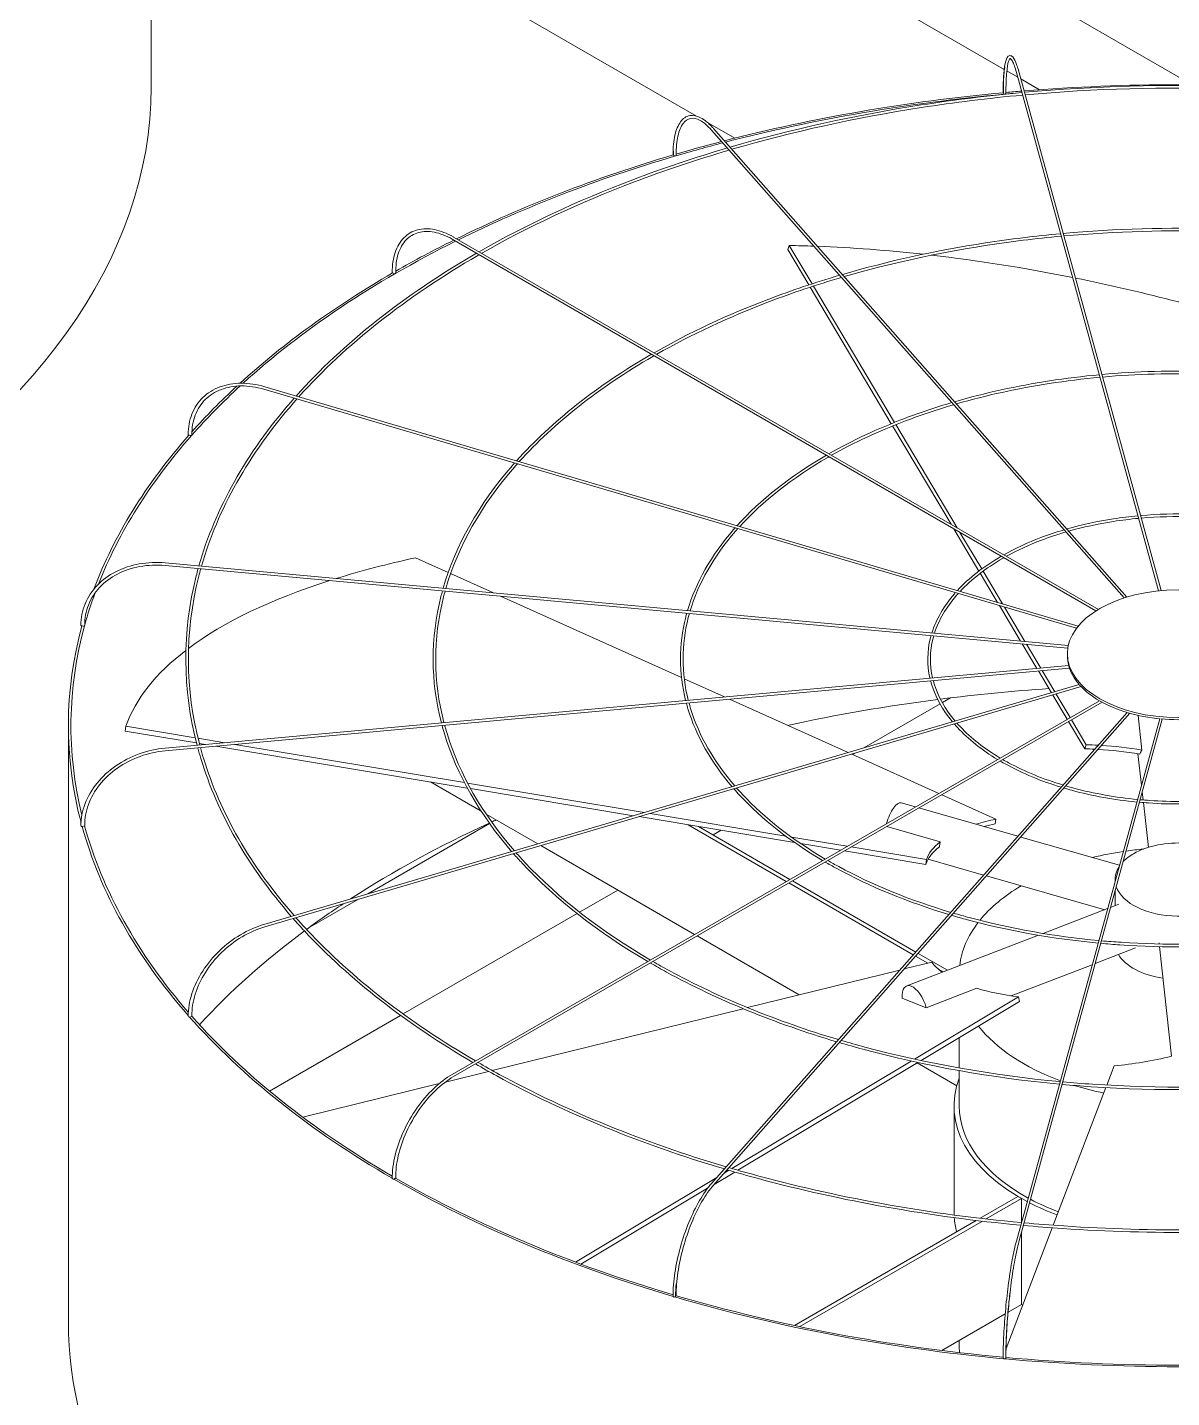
# Model space of a CAD drawing. Header units: millimetres. Extents: x -312439 to 477422, y -331570 to 212570.
# Drawn here: x 397367.5 to 397637.7, y 93885.8 to 94209.4 of the extents above; entities that cross this region are included whole.
import ezdxf

# ---------------------------------------------------------------- set-up
doc = ezdxf.new("R2010")
doc.units = ezdxf.units.MM

msp = doc.modelspace()

# ---------------------------------------------------------------- linework, layer by layer
at = {"color": 0, "linetype": 'Continuous', "lineweight": 0, "extrusion": (8.40036e-17, 0.816497, 0.57735)}
for p, q in [((397642.598, 94195.853), (397396.663, 94337.843)), ((397396.683, 94195.23), (397396.683, 94335.97)), ((397396.683, 94315.829), (397598.196, 94199.485)), ((397525.493, 94188.454), (397396.683, 94262.822)), ((397598.817, 94199.127), (397601.369, 94197.653)), ((397634.652, 94076.328), (397601.059, 94198.783)), ((397635.271, 94076.388), (397601.649, 94198.945)), ((397602.123, 94197.218), (397606.53, 94194.673)), ((397534.523, 94183.24), (397528.101, 94186.948)), ((397626.55, 94074.663), (397529.051, 94185.141)), ((397627.192, 94074.862), (397529.51, 94185.547)), ((397467.818, 94159.361), (397619.85, 94071.585)), ((397468.124, 94159.892), (397620.441, 94071.951)), ((397547.05, 94156.919), (397547.421, 94157.885)), ((397547.421, 94157.885), (397552.804, 94148.837)), ((397552.013, 94148.578), (397547.05, 94156.919)), ((397571.514, 94115.803), (397552.334, 94148.039)), ((397553.125, 94148.298), (397572.276, 94116.111)), ((397423.34, 94123.936), (397615.271, 94067.474)), ((397615.68, 94067.993), (397423.513, 94124.523)), ((397585.656, 94092.035), (397571.83, 94115.271)), ((397572.593, 94115.579), (397587.096, 94091.203)), ((397592.221, 94081), (397586.297, 94090.957)), ((397587.737, 94090.126), (397592.876, 94081.489)), ((397400.037, 94082.923), (397613.336, 94063.418)), ((397466.861, 94080.638), (397459.103, 94084.129)), ((397399.981, 94082.313), (397613.221, 94062.813)), ((397477.529, 94075.836), (397467.421, 94080.385)), ((397596.625, 94073.598), (397592.537, 94080.47)), ((397593.191, 94080.96), (397597.772, 94073.261)), ((397521.958, 94055.84), (397479.244, 94075.065)), ((397602.07, 94064.448), (397597.086, 94072.824)), ((397598.232, 94072.487), (397603.07, 94064.357)), ((397605.906, 94058), (397602.457, 94063.798)), ((397603.457, 94063.706), (397606.803, 94058.082)), ((397613.119, 94060.979), (397613.119, 94061.479)), ((397613.422, 94058.687), (397399.981, 94039.169)), ((397613.603, 94058.089), (397400.037, 94038.559)), ((397609.323, 94052.258), (397606.253, 94057.417)), ((397607.15, 94057.499), (397610.127, 94052.494)), ((397423.34, 93997.546), (397615.91, 94054.196)), ((397532.146, 94051.255), (397522.609, 94055.547)), ((397616.37, 94053.692), (397423.513, 93996.959)), ((397561.304, 94038.132), (397533.282, 94050.744)), ((397583.573, 94049.923), (397585.501, 94051.036)), ((397613.06, 94045.976), (397609.646, 94051.714)), ((397610.451, 94051.951), (397613.764, 94046.383)), ((397467.818, 93962.121), (397620.671, 94050.371)), ((397468.124, 93961.59), (397621.291, 94050.021)), ((397627.227, 94047.586), (397529.051, 93936.341)), ((397529.51, 93935.936), (397627.878, 94047.398)), ((397565.069, 94039.239), (397583.042, 94049.616)), ((397377.128, 93903.728), (397377.128, 94044.468)), ((397390.533, 94043.21), (397390.698, 94044.356)), ((397390.698, 94044.356), (397407.085, 94041.627)), ((397634.912, 94046.104), (397601.059, 93922.699)), ((397635.532, 94046.048), (397601.649, 93922.537)), ((397617.204, 94039.011), (397613.373, 94045.45)), ((397614.077, 94045.856), (397617.575, 94039.978)), ((397630.727, 94038.703), (397629.815, 94046.912)), ((397407.388, 94040.404), (397390.533, 94043.21)), ((397407.741, 94041.518), (397414.096, 94040.46)), ((397409.55, 94040.044), (397408.049, 94040.294)), ((397471.366, 94029.753), (397411.934, 94039.647)), ((397416.48, 94040.063), (397470.684, 94031.039)), ((397582.753, 94028.479), (397562.162, 94037.746)), ((397562.342, 94037.665), (397562.815, 94037.938)), ((397617.204, 94039.011), (397617.575, 94039.978)), ((397629.784, 94037.832), (397630.609, 94030.415)), ((397474.63, 94024.29), (397462.656, 94031.203)), ((397471.441, 94030.913), (397513.156, 94023.968)), ((397510.61, 94023.219), (397472.134, 94029.625)), ((397596.225, 94022.415), (397583.441, 94028.169)), ((397630.792, 94028.768), (397630.996, 94026.927)), ((397573.874, 94026.24), (397577.22, 94025.284)), ((397578.039, 94025.05), (397601.439, 94018.365)), ((397631.065, 94026.307), (397632.24, 94015.741)), ((397447.883, 94004.766), (397476.631, 94021.364)), ((397488.003, 94016.569), (397475.821, 94023.602)), ((397477.164, 94021.671), (397477.73, 94021.998)), ((397548.69, 94016.879), (397511.996, 94022.988)), ((397514.542, 94023.737), (397546.571, 94018.405)), ((397596.061, 94021.27), (397596.225, 94022.415)), ((397523.512, 94021.071), (397546.717, 94007.673)), ((397547.583, 94008.174), (397525.946, 94020.666)), ((397529.422, 94018.659), (397531.343, 94019.767)), ((397547.914, 94018.181), (397561.111, 94015.984)), ((397570.471, 94020.68), (397583.093, 94017.074)), ((397602.092, 94018.179), (397625.423, 94011.513)), ((397525.064, 93995.172), (397488.736, 94016.146)), ((397559.535, 94015.074), (397550.114, 94016.642)), ((397579.646, 94011.726), (397560.486, 94014.915)), ((397562.062, 94015.826), (397579.81, 94012.871)), ((397579.646, 94011.726), (397579.81, 94012.871)), ((397580.211, 94012.932), (397593.335, 94009.183)), ((397593.988, 94008.996), (397621.943, 94001.01)), ((397497.866, 94000.44), (397506.903, 94005.657)), ((397547.33, 94007.32), (397576.718, 93990.353)), ((397577.302, 93991.015), (397548.196, 94007.82)), ((397624.378, 94008.132), (397624.378, 94007.703)), ((397624.378, 94005.388), (397624.378, 94001.947)), ((397433.638, 93996.542), (397445.628, 94003.465)), ((397623.323, 94001.541), (397625.267, 94002.289)), ((397456.203, 93976.385), (397497.295, 94000.11)), ((397607.384, 93995.41), (397622.613, 94001.268)), ((397549.778, 93980.903), (397525.676, 93994.818)), ((397575.16, 93983.015), (397606.257, 93994.977)), ((397634.779, 93992.908), (397634.752, 93993.15)), ((397637.727, 93966.393), (397634.847, 93992.293)), ((397577.259, 93990.04), (397580.134, 93988.38)), ((397584.762, 93986.708), (397577.843, 93990.703)), ((397619.69, 93988.299), (397629.236, 93991.971)), ((397573.544, 93986.757), (397537.528, 93977.885)), ((397581.068, 93988.61), (397574.588, 93987.014)), ((397582.769, 93986.859), (397583.722, 93986.309)), ((397599.863, 93980.672), (397618.98, 93988.026)), ((397574.091, 93980.122), (397579.787, 93977.853)), ((397576.998, 93965.715), (397601.589, 93980.435)), ((397601.795, 93979.303), (397578.538, 93965.382)), ((397579.787, 93977.853), (397591.719, 93982.443)), ((397601.795, 93979.303), (397601.589, 93980.435)), ((397536.523, 93977.638), (397477.254, 93963.039)), ((397424.649, 93958.168), (397455.622, 93976.05)), ((397587.554, 93963.622), (397587.554, 93970.779)), ((397533.855, 93939.891), (397576.232, 93965.257)), ((397577.767, 93964.921), (397535.269, 93939.483)), ((397586.969, 93959.431), (397577.616, 93964.831)), ((397624.196, 93964.129), (397622.457, 93959.591)), ((397464.742, 93959.957), (397432.482, 93952.011)), ((397476.381, 93962.824), (397466.188, 93960.313)), ((397587.554, 93954.69), (397587.554, 93963)), ((397622.227, 93958.99), (397609.772, 93926.482)), ((397586.329, 93929.687), (397586.329, 93954.69)), ((397496.912, 93917.778), (397530.312, 93937.77)), ((397534.55, 93939.052), (397529.697, 93936.147)), ((397532.044, 93938.807), (397533.139, 93939.462)), ((397528.124, 93935.206), (397498.204, 93917.296)), ((397601.429, 93933.294), (397592.487, 93928.131)), ((397593.93, 93927.964), (397602.295, 93932.794)), ((397602.295, 93932.794), (397601.429, 93933.294)), ((397602.295, 93932.794), (397602.295, 93927.205)), ((397591.601, 93927.62), (397548.615, 93902.802)), ((397549.883, 93902.534), (397593.039, 93927.45)), ((397609.543, 93925.885), (397598.622, 93897.378)), ((397602.295, 93924.89), (397602.295, 93907.791)), ((397598.426, 93905.557), (397583.456, 93896.914)), ((397602.295, 93907.791), (397599.091, 93905.941)), ((397587.554, 93898.294), (397587.554, 93899.28)), ((397597.944, 93895.608), (397597.841, 93895.34))]:
    msp.add_line(p, q, dxfattribs=at)
at = {"color": 0, "linetype": 'Continuous', "lineweight": 0}
for centre, major_axis, ratio, start_param, end_param in [((397134.457, 94335.97), (-262.225, 0), 0.5773503, 2.0421116, 2.6702774), ((397639.354, 94044.468), (-262.225, 0), 0.5773503, 4.5737285, 4.8518651), ((397134.457, 94195.23), (262.225, 0), 0.5773503, 5.4977871, 6.2831853), ((397639.354, 94044.468), (-262.225, 0), 0.5773503, 4.8709744, 5.1337903), ((397639.354, 94044.468), (-261.613, 0), 0.5773503, 4.8702538, 5.1336735), ((397598.248, 94193.975), (0.306, 0), 0.5773503, 3.1415927, 3.7072911), ((397598.296, 94193.801), (0.306, 0.001), 0.5647458, 3.2969897, 4.867786), ((397598.296, 94193.801), (0.306, 0.001), 0.5647458, 4.867786, 6.2831853), ((397639.354, 94044.468), (-261.613, 0), 0.5773503, 4.8601846, 4.8693633), ((397639.354, 94044.468), (-262.225, 0), 0.5773503, 4.8542575, 4.8684283), ((397639.354, 94044.468), (-261.613, 0), 0.5773503, 5.1364588, 5.1836819), ((397639.354, 94044.468), (-262.225, 0), 0.5773503, 5.1365691, 5.1818933), ((397639.354, 94044.468), (-262.225, 0), 0.5773503, 5.1849758, 5.420347), ((397639.354, 94044.468), (-261.613, 0), 0.5773503, 5.183912, 5.4201653), ((397520.267, 94179.347), (0.306, 0), 0.5773503, 3.1415927, 4.134446), ((397520.406, 94179.189), (0.306, 0.003), 0.5659728, 3.6079382, 5.1787345), ((397520.406, 94179.189), (0.306, 0.003), 0.5659728, 5.1787345, 6.2831853), ((397639.354, 94044.468), (-261.613, 0), 0.5773503, 5.4234857, 5.718128), ((397639.354, 94044.468), (-262.225, 0), 0.5773503, 5.4236595, 5.4949761), ((397639.724, 94002.752), (-236.033, 90.421), 0.5343599, 5.2814302, 5.3074736), ((397639.724, 94002.752), (-236.033, 90.421), 0.5343599, 5.1688261, 5.2776752), ((397639.724, 94002.752), (-236.033, 90.421), 0.5343599, 5.0198116, 5.1604272), ((397639.354, 94044.468), (-262.225, 0), 0.5773503, 5.4989549, 5.7196003), ((397453.932, 94151.521), (0.306, 0), 0.5773503, 3.1415927, 4.450555), ((397454.149, 94151.396), (0.306, 0.004), 0.5683066, 3.9193388, 5.4901351), ((397454.149, 94151.396), (0.306, 0.004), 0.5683066, 5.4901351, 6.2831853), ((397639.724, 94002.752), (-236.033, 90.421), 0.5343599, 4.8289255, 5.0170065), ((397639.354, 94044.468), (-261.613, 0), 0.5773503, 5.7230202, 5.8115447), ((397639.354, 94044.468), (-262.225, 0), 0.5773503, 5.7247725, 5.8068149), ((397639.354, 94044.468), (-262.225, 0), 0.5773503, 5.8129334, 6.0685314), ((397639.354, 94044.468), (-261.613, 0), 0.5773503, 5.8119417, 6.0598961), ((397405.737, 94113.223), (0.306, 0), 0.5773503, 3.1415927, 4.7647143), ((397406.01, 94113.143), (0.306, 0.005), 0.5715189, 4.2314546, 5.8022509), ((397406.01, 94113.143), (0.306, 0.005), 0.5715189, 5.8022509, 6.2831853), ((397639.518, 94002.93), (-250.189, 35.961), 0.3284711, 5.5638228, 5.6785471), ((397639.518, 94002.93), (-250.189, 35.961), 0.3284711, 5.6885713, 5.965771), ((397639.354, 94044.468), (-261.613, 0), 0.5773503, 6.0736106, 6.1250005), ((397639.354, 94044.468), (-262.225, 0), 0.5773503, 6.126925, 6.4343205), ((397639.354, 94044.468), (-261.613, 0), 0.5773503, 6.1262297, 6.4235661), ((397380.4, 94068.2), (0.306, 0), 0.5773503, 3.1415927, 5.0788735), ((397380.702, 94068.173), (0.306, 0.006), 0.5752952, 4.5444916, 6.1152879), ((397380.702, 94068.173), (0.306, 0.006), 0.5752952, 6.1152879, 6.2831853), ((397639.518, 94002.93), (-250.189, 35.961), 0.3284711, 5.9728515, 6.2156373), ((397639.245, 94060.979), (-26.126, 0), 0.5773503, 0, 0.1535113), ((397639.245, 94060.979), (-26.126, 0), 0.5773503, 0.160648, 0.4676706), ((397639.245, 94060.979), (-26.126, 0), 0.5773503, 0.4748072, 0.7818298), ((397639.354, 93903.228), (-261.613, 0), 0.5773503, 4.9315023, 5.0730373), ((397639.354, 93903.228), (-261.613, 0), 0.5773503, 4.8296672, 4.9289778), ((397639.245, 94060.979), (-26.126, 0), 0.5773503, 0.7889665, 1.0959891), ((397639.245, 94060.979), (-26.126, 0), 0.5773503, 1.1031258, 1.4101484), ((397639.245, 94060.979), (-26.126, 0), 0.5773503, 1.417285, 1.7243076), ((397639.354, 94001.785), (-56.639, 21.698), 0.5343599, 5.2632147, 5.3074736), ((397639.724, 94002.752), (56.639, -21.698), 0.5343599, 2.113134, 2.1658809), ((397639.354, 94001.785), (-56.639, 21.698), 0.5343599, 5.0728277, 5.2488944), ((397639.724, 94002.752), (56.639, -21.698), 0.5343599, 1.92896, 2.0989228), ((397572.356, 94020.925), (1.518, 5.315), 0.3621096, 0, 1.5955332), ((397639.354, 93903.228), (-261.613, 0), 0.5773503, 5.3840325, 5.5566031), ((397639.354, 93903.228), (-261.613, 0), 0.5773503, 5.3759613, 5.381266), ((397639.518, 94002.93), (-60.036, 8.629), 0.3284711, 5.5638228, 5.6832782), ((397380.4, 94020.861), (0.306, 0), 0.5773503, 3.1415927, 5.3930328), ((397639.354, 94044.468), (-262.225, 0), 0.5773503, 0.15775, 0.4689102), ((397380.702, 94020.889), (0.306, 0.006), 0.5792658, 4.8585762, 6.2831853), ((397639.354, 94044.468), (-261.613, 0), 0.5773503, 0.1573017, 0.4645126), ((397639.354, 94001.785), (-60.036, 8.629), 0.3284711, 5.5638228, 5.6281345), ((397639.354, 94001.785), (-60.036, 8.629), 0.3284711, 5.9809914, 6.2156373), ((397639.518, 94002.93), (-60.036, 8.629), 0.3284711, 5.9787164, 6.2156373), ((397639.354, 93985.82), (-51.8, 0), 0.5773503, 4.8725497, 4.9536635), ((397639.354, 94008.132), (-14.976, 0), 0.5773503, 3.6916997, 5.4977871), ((397639.354, 93985.82), (-51.8, 0), 0.5773503, 4.9668384, 5.1151413), ((397639.354, 94008.132), (-14.976, 0), 0.5773503, 5.4977871, 5.7722245), ((397639.354, 94008.132), (-14.976, 0), 0.5773503, 5.9253681, 6.3268432), ((397639.354, 93985.82), (-51.8, 0), 0.5773503, 5.5125312, 5.8454489), ((397639.354, 94008.132), (-14.976, 0), 0.5773503, 0.1968015, 2.9056449), ((397639.354, 93903.228), (-261.613, 0), 0.5773503, 5.5668053, 5.6187776), ((397639.354, 93903.228), (-261.613, 0), 0.5773503, 5.6218563, 5.7966666), ((397639.354, 93985.82), (-51.8, 0), 0.5773503, 5.864801, 6.2160224), ((397639.354, 93993.225), (-14.976, 0), 0.5773503, 0.3310244, 1.3226651), ((397639.148, 94002.916), (-59.674, -10.853), 0.3443205, 0.1772511, 0.3142745), ((397577.144, 93977.856), (-1.984, 5.159), 0.4527097, 4.5393785, 7.2340672), ((397639.148, 94002.916), (-59.674, -10.853), 0.3443205, 0.5921448, 0.8290657), ((397405.737, 93975.839), (0.306, 0), 0.5773503, 3.1415927, 5.7071921), ((397639.354, 94044.468), (-262.225, 0), 0.5773503, 0.4717795, 0.7837457), ((397406.01, 93975.919), (0.306, 0.005), 0.5830421, 5.1737369, 6.2831853), ((397639.354, 94044.468), (-261.613, 0), 0.5773503, 0.4715588, 0.781436), ((397639.354, 93985.82), (-51.8, 0), 0.5773503, 0.4237953, 1.0021877), ((397638.983, 94002.724), (-56.425, -22.248), 0.5660586, 1.0925617, 1.3294826), ((397639.354, 93954.69), (-53.025, 0), 0.5773503, 6.0678252, 7.1147249), ((397639.354, 93985.82), (-51.8, 0), 0.5773503, 1.0153625, 1.0203014), ((397639.354, 93985.82), (-51.8, 0), 0.5773503, 1.0757224, 1.2236785), ((397639.354, 93954.69), (51.8, 0), 0.5773503, 3.1415927, 3.9574848), ((397453.932, 93937.54), (0.306, 0), 0.5773503, 3.1415927, 6.0213513), ((397639.354, 94044.468), (-262.225, 0), 0.5773503, 0.7858257, 1.0981183), ((397454.149, 93937.665), (0.306, 0.004), 0.5862544, 5.4898935, 6.2831853), ((397639.354, 94044.468), (-261.613, 0), 0.5773503, 0.7858227, 1.096892), ((397639.354, 93954.69), (-53.025, 0), 0.5773503, 0.8456372, 1.0001122), ((397639.354, 93954.69), (51.8, 0), 0.5773503, 3.9720631, 4.1329788), ((397639.354, 93929.687), (53.025, 0), 0.5773503, 3.1415927, 3.1671433), ((397639.354, 93929.687), (53.025, 0), 0.5773503, 3.1875095, 3.2970925), ((397520.267, 93909.715), (-0.306, 0), 0.5773503, 0, 3.1415927), ((397639.354, 94044.468), (-262.225, 0), 0.5773503, 1.0998851, 1.4125333), ((397520.406, 93909.872), (-0.306, -0.003), 0.5885883, 2.6652649, 3.1415927), ((397639.354, 94044.468), (-261.613, 0), 0.5773503, 1.1000981, 1.4118355), ((397639.354, 93929.687), (53.025, 0), 0.5773503, 3.9385413, 3.9453811), ((397639.354, 93903.728), (262.225, 0), 0.5773503, 3.1415927, 5.4977871), ((397639.354, 93898.294), (51.8, 0), 0.5773503, 3.1415927, 3.2048035), ((397598.296, 93895.261), (-0.306, -0.001), 0.5898153, 2.9827557, 3.1415927), ((397639.354, 94044.468), (-261.613, 0), 0.5773503, 1.41439, 1.726367), ((397598.248, 93895.086), (-0.306, 0), 0.5773503, 0, 3.1415927), ((397639.354, 94044.468), (-262.225, 0), 0.5773503, 1.4139544, 1.727034)]:
    msp.add_ellipse(centre, major_axis=major_axis, ratio=ratio, start_param=start_param, end_param=end_param, dxfattribs=at)
msp.add_ellipse((397639.245, 94061.479), major_axis=(26.126, 0), ratio=0.5773503, dxfattribs=at)
for points, knots in [([(397597.942, 94193.975), (397597.942, 94195.679), (397597.994, 94197.196), (397598.196, 94199.714), (397598.346, 94200.714), (397598.748, 94202.136), (397598.973, 94202.651), (397599.758, 94202.766), (397600.007, 94202.619), (397600.558, 94202.033), (397600.865, 94201.379), (397601.345, 94199.997), (397601.497, 94199.499), (397601.649, 94198.945)], [4.712389, 4.712389, 4.712389, 4.712389, 5.0265482, 5.0265482, 5.3407075, 5.3407075, 5.6548668, 5.6548668, 5.8236028, 5.8236028, 6.1377621, 6.1377621, 6.2831853, 6.2831853, 6.2831853, 6.2831853]), ([(397598.324, 94200.111), (397598.315, 94200.051), (397598.306, 94199.989), (397598.154, 94198.902), (397598.06, 94197.598), (397597.996, 94195.361), (397597.988, 94194.601), (397597.99, 94193.8)], [1.10131175, 1.10131175, 1.10131175, 1.10131175, 1.12076762, 1.12076762, 1.43803566, 1.43803566, 1.5863026, 1.5863026, 1.5863026, 1.5863026]), ([(397601.059, 94198.783), (397600.74, 94199.944), (397600.421, 94200.835), (397599.865, 94201.916), (397599.616, 94202.066), (397599.589, 94202.066), (397599.384, 94201.917), (397599.032, 94200.752), (397598.888, 94199.902), (397598.677, 94197.659), (397598.615, 94196.229), (397598.602, 94194.34), (397598.602, 94194.073), (397598.602, 94193.802)], [0, 0, 0, 0, 0.3152669, 0.3152669, 0.6094726, 0.6094726, 0.9267406, 0.9267406, 1.2208373, 1.2208373, 1.5356304, 1.5356304, 1.5863402, 1.5863402, 1.5863402, 1.5863402]), ([(397602.369, 94194.009), (397594.362, 94193.272), (397586.421, 94192.295), (397562.994, 94188.669), (397547.832, 94185.321), (397533.426, 94181.11)], [5.65586592, 5.65586592, 5.65586592, 5.65586592, 5.75969853, 5.75969853, 5.96646224, 5.96646224, 5.96646224, 5.96646224]), ([(397602.533, 94193.409), (397594.456, 94192.668), (397586.446, 94191.682), (397563.125, 94188.064), (397548.129, 94184.756), (397533.873, 94180.602)], [5.65539644, 5.65539644, 5.65539644, 5.65539644, 5.76029586, 5.76029586, 5.96514032, 5.96514032, 5.96514032, 5.96514032]), ([(397675.503, 94194.065), (397668.008, 94194.743), (397660.456, 94195.211), (397636.228, 94196.026), (397619.47, 94195.556), (397602.988, 94194.065)], [5.342386, 5.342386, 5.342386, 5.342386, 5.43953692, 5.43953692, 5.65318828, 5.65318828, 5.65318828, 5.65318828]), ([(397675.338, 94193.465), (397667.82, 94194.143), (397660.244, 94194.609), (397636.126, 94195.408), (397619.503, 94194.939), (397603.153, 94193.465)], [5.34285963, 5.34285963, 5.34285963, 5.34285963, 5.44045758, 5.44045758, 5.65271466, 5.65271466, 5.65271466, 5.65271466]), ([(397519.961, 94179.347), (397519.961, 94181.062), (397520.111, 94182.611), (397520.708, 94185.237), (397521.153, 94186.315), (397522.333, 94187.9), (397523.082, 94188.406), (397524.722, 94188.69), (397525.582, 94188.517), (397527.395, 94187.597), (397528.36, 94186.811), (397529.384, 94185.688), (397529.447, 94185.618), (397529.51, 94185.547)], [4.712389, 4.712389, 4.712389, 4.712389, 5.0265482, 5.0265482, 5.3407075, 5.3407075, 5.6548668, 5.6548668, 5.9484515, 5.9484515, 6.2626108, 6.2626108, 6.2831853, 6.2831853, 6.2831853, 6.2831853]), ([(397529.051, 94185.141), (397528.137, 94186.177), (397527.229, 94186.943), (397525.545, 94187.865), (397524.78, 94188.021), (397523.438, 94187.786), (397522.841, 94187.392), (397521.814, 94185.994), (397521.398, 94184.989), (397520.845, 94182.486), (397520.705, 94180.995), (397520.712, 94179.288), (397520.712, 94179.24), (397520.712, 94179.192)], [0, 0, 0, 0, 0.3146448, 0.3146448, 0.6289116, 0.6289116, 0.9461796, 0.9461796, 1.2634477, 1.2634477, 1.5772832, 1.5772832, 1.5863402, 1.5863402, 1.5863402, 1.5863402]), ([(397532.777, 94180.919), (397525.103, 94178.659), (397517.646, 94176.154), (397497.413, 94168.466), (397485.236, 94162.758), (397474.159, 94156.407)], [5.96956861, 5.96956861, 5.96956861, 5.96956861, 6.07987049, 6.07987049, 6.27966483, 6.27966483, 6.27966483, 6.27966483]), ([(397533.224, 94180.412), (397525.451, 94178.13), (397517.899, 94175.597), (397497.749, 94167.935), (397485.723, 94162.307), (397474.773, 94156.053)], [5.96825255, 5.96825255, 5.96825255, 5.96825255, 6.08012371, 6.08012371, 6.27780239, 6.27780239, 6.27780239, 6.27780239]), ([(397520.109, 94180.201), (397520.104, 94179.997), (397520.1, 94179.79), (397520.099, 94179.451), (397520.099, 94179.32), (397520.1, 94179.188)], [7.805980691, 7.805980691, 7.805980691, 7.805980691, 7.845140151, 7.845140151, 7.869416781, 7.869416781, 7.869416781, 7.869416781]), ([(397453.626, 94151.521), (397453.626, 94153.247), (397453.862, 94154.842), (397454.796, 94157.621), (397455.494, 94158.805), (397457.293, 94160.625), (397458.391, 94161.261), (397460.859, 94161.912), (397462.226, 94161.929), (397465.091, 94161.36), (397466.59, 94160.772), (397468.097, 94159.907), (397468.111, 94159.899), (397468.124, 94159.892)], [0, 0, 0, 0, 0.3141593, 0.3141593, 0.6283185, 0.6283185, 0.9411039, 0.9411039, 1.2538555, 1.2538555, 1.5680148, 1.5680148, 1.5707963, 1.5707963, 1.5707963, 1.5707963]), ([(397467.818, 94159.361), (397466.38, 94160.191), (397464.949, 94160.752), (397462.249, 94161.287), (397460.982, 94161.262), (397458.731, 94160.648), (397457.745, 94160.061), (397456.122, 94158.367), (397455.486, 94157.259), (397454.641, 94154.611), (397454.433, 94153.074), (397454.455, 94151.4)], [4.712389, 4.712389, 4.712389, 4.712389, 5.029657, 5.029657, 5.3469251, 5.3469251, 5.6641931, 5.6641931, 5.9814611, 5.9814611, 6.2987292, 6.2987292, 6.2987292, 6.2987292]), ([(397611.511, 94160.681), (397605.526, 94160.129), (397599.59, 94159.398), (397582.074, 94156.688), (397570.736, 94154.188), (397559.958, 94151.045)], [5.65618024, 5.65618024, 5.65618024, 5.65618024, 5.75959703, 5.75959703, 5.96555925, 5.96555925, 5.96555925, 5.96555925]), ([(397666.36, 94160.737), (397660.776, 94161.24), (397655.15, 94161.588), (397637.033, 94162.199), (397624.479, 94161.85), (397612.131, 94160.737)], [5.34296141, 5.34296141, 5.34296141, 5.34296141, 5.43938168, 5.43938168, 5.65261288, 5.65261288, 5.65261288, 5.65261288]), ([(397666.195, 94160.137), (397660.588, 94160.64), (397654.939, 94160.986), (397636.93, 94161.581), (397624.512, 94161.233), (397612.296, 94160.137)], [5.34359392, 5.34359392, 5.34359392, 5.34359392, 5.44060854, 5.44060854, 5.65198037, 5.65198037, 5.65198037, 5.65198037]), ([(397611.676, 94160.081), (397605.62, 94159.524), (397599.615, 94158.785), (397582.205, 94156.083), (397571.032, 94153.623), (397560.406, 94150.537)], [5.6555551, 5.6555551, 5.6555551, 5.6555551, 5.760393, 5.760393, 5.9637948, 5.9637948, 5.9637948, 5.9637948]), ([(397559.309, 94150.855), (397553.559, 94149.16), (397547.97, 94147.283), (397532.849, 94141.538), (397523.759, 94137.282), (397515.483, 94132.549)], [5.96969757, 5.96969757, 5.96969757, 5.96969757, 6.07982614, 6.07982614, 6.27841616, 6.27841616, 6.27841616, 6.27841616]), ([(397559.757, 94150.348), (397553.907, 94148.631), (397548.224, 94146.725), (397533.185, 94141.007), (397524.245, 94136.831), (397516.097, 94132.194)], [5.96794353, 5.96794353, 5.96794353, 5.96794353, 6.08016355, 6.08016355, 6.27592849, 6.27592849, 6.27592849, 6.27592849]), ([(397657.22, 94127.42), (397653.546, 94127.749), (397649.846, 94127.977), (397637.836, 94128.384), (397629.486, 94128.155), (397621.271, 94127.42)], [5.34408303, 5.34408303, 5.34408303, 5.34408303, 5.43906993, 5.43906993, 5.65149126, 5.65149126, 5.65149126, 5.65149126]), ([(397405.431, 94113.223), (397405.431, 94114.955), (397405.731, 94116.605), (397406.906, 94119.575), (397407.782, 94120.894), (397410.023, 94123.061), (397411.387, 94123.909), (397414.458, 94125.05), (397416.165, 94125.344), (397419.754, 94125.357), (397421.635, 94125.076), (397423.513, 94124.523)], [4.712389, 4.712389, 4.712389, 4.712389, 5.0265482, 5.0265482, 5.3407075, 5.3407075, 5.6548668, 5.6548668, 5.969026, 5.969026, 6.2831853, 6.2831853, 6.2831853, 6.2831853]), ([(397620.651, 94127.364), (397616.688, 94126.997), (397612.758, 94126.512), (397601.151, 94124.718), (397593.633, 94123.066), (397586.483, 94120.989)], [5.65683386, 5.65683386, 5.65683386, 5.65683386, 5.75939254, 5.75939254, 5.96383461, 5.96383461, 5.96383461, 5.96383461]), ([(397620.816, 94126.764), (397616.782, 94126.393), (397612.783, 94125.899), (397601.282, 94124.113), (397593.93, 94122.5), (397586.932, 94120.481)], [5.65589869, 5.65589869, 5.65589869, 5.65589869, 5.76058509, 5.76058509, 5.96118261, 5.96118261, 5.96118261, 5.96118261]), ([(397657.055, 94126.82), (397653.358, 94127.149), (397649.634, 94127.375), (397637.734, 94127.766), (397629.519, 94127.538), (397621.435, 94126.82)], [5.34503474, 5.34503474, 5.34503474, 5.34503474, 5.44090812, 5.44090812, 5.65053954, 5.65053954, 5.65053954, 5.65053954]), ([(397423.34, 94123.936), (397421.525, 94124.47), (397419.712, 94124.737), (397416.277, 94124.714), (397414.656, 94124.424), (397411.764, 94123.324), (397410.493, 94122.514), (397408.418, 94120.456), (397407.614, 94119.207), (397406.549, 94116.384), (397406.288, 94114.809), (397406.316, 94113.148)], [0, 0, 0, 0, 0.317268, 0.317268, 0.6345361, 0.6345361, 0.9518041, 0.9518041, 1.2690722, 1.2690722, 1.5863402, 1.5863402, 1.5863402, 1.5863402]), ([(397430.481, 94121.835), (397430.256, 94121.58), (397430.032, 94121.324), (397419.192, 94108.855), (397411.794, 94095.7), (397407.959, 94082.198)], [0.31387846, 0.31387846, 0.31387846, 0.31387846, 0.32022171, 0.32022171, 0.6228537, 0.6228537, 0.6228537, 0.6228537]), ([(397431.13, 94121.644), (397430.857, 94121.337), (397430.587, 94121.029), (397419.755, 94108.583), (397412.401, 94095.527), (397408.579, 94082.141)], [0.31209175, 0.31209175, 0.31209175, 0.31209175, 0.31977769, 0.31977769, 0.62202139, 0.62202139, 0.62202139, 0.62202139]), ([(397585.834, 94120.799), (397582.009, 94119.671), (397578.292, 94118.422), (397568.281, 94114.619), (397562.274, 94111.814), (397556.796, 94108.696)], [5.97003164, 5.97003164, 5.97003164, 5.97003164, 6.07973571, 6.07973571, 6.27604568, 6.27604568, 6.27604568, 6.27604568]), ([(397586.282, 94120.292), (397582.357, 94119.142), (397578.545, 94117.865), (397568.617, 94114.089), (397562.761, 94111.363), (397557.412, 94108.341)], [5.96740299, 5.96740299, 5.96740299, 5.96740299, 6.08024114, 6.08024114, 6.27230164, 6.27230164, 6.27230164, 6.27230164]), ([(397482.547, 94106.519), (397482.37, 94106.319), (397482.195, 94106.119), (397474.101, 94096.807), (397468.565, 94086.995), (397465.67, 94076.921)], [0.31368489, 0.31368489, 0.31368489, 0.31368489, 0.32029533, 0.32029533, 0.62093354, 0.62093354, 0.62093354, 0.62093354]), ([(397483.196, 94106.328), (397482.972, 94106.076), (397482.75, 94105.823), (397474.664, 94096.534), (397469.173, 94086.822), (397466.291, 94076.864)], [0.31130083, 0.31130083, 0.31130083, 0.31130083, 0.31970361, 0.31970361, 0.61980435, 0.61980435, 0.61980435, 0.61980435]), ([(397629.791, 94094.047), (397627.851, 94093.865), (397625.926, 94093.627), (397620.228, 94092.748), (397616.532, 94091.943), (397613.009, 94090.933)], [5.65878241, 5.65878241, 5.65878241, 5.65878241, 5.75876753, 5.75876753, 5.95869527, 5.95869527, 5.95869527, 5.95869527]), ([(397629.956, 94093.447), (397627.945, 94093.261), (397625.951, 94093.014), (397620.36, 94092.143), (397616.829, 94091.377), (397613.458, 94090.424)], [5.65692719, 5.65692719, 5.65692719, 5.65692719, 5.76114351, 5.76114351, 5.95335964, 5.95335964, 5.95335964, 5.95335964]), ([(397648.08, 94094.103), (397646.317, 94094.257), (397644.542, 94094.365), (397638.64, 94094.569), (397634.493, 94094.46), (397630.411, 94094.103)], [5.34742678, 5.34742678, 5.34742678, 5.34742678, 5.43812478, 5.43812478, 5.64814751, 5.64814751, 5.64814751, 5.64814751]), ([(397647.915, 94093.503), (397646.129, 94093.657), (397644.33, 94093.763), (397638.538, 94093.951), (397634.526, 94093.844), (397630.575, 94093.503)], [5.34934775, 5.34934775, 5.34934775, 5.34934775, 5.44178794, 5.44178794, 5.64622654, 5.64622654, 5.64622654, 5.64622654]), ([(397534.605, 94091.204), (397534.48, 94091.063), (397534.356, 94090.922), (397529.007, 94084.766), (397525.333, 94078.294), (397523.378, 94071.644)], [0.31344956, 0.31344956, 0.31344956, 0.31344956, 0.32044212, 0.32044212, 0.61727915, 0.61727915, 0.61727915, 0.61727915]), ([(397535.254, 94091.013), (397535.081, 94090.82), (397534.911, 94090.626), (397529.571, 94084.494), (397525.941, 94078.121), (397524, 94071.587)], [0.30986952, 0.30986952, 0.30986952, 0.30986952, 0.31955549, 0.31955549, 0.6155298, 0.6155298, 0.6155298, 0.6155298]), ([(397612.359, 94090.744), (397610.46, 94090.182), (397608.614, 94089.561), (397603.714, 94087.701), (397600.79, 94086.346), (397598.112, 94084.843)], [5.97102709, 5.97102709, 5.97102709, 5.97102709, 6.0794509, 6.0794509, 6.26898955, 6.26898955, 6.26898955, 6.26898955]), ([(397612.806, 94090.237), (397610.808, 94089.653), (397608.868, 94089.004), (397604.05, 94087.171), (397601.278, 94085.895), (397598.73, 94084.486)], [5.96578422, 5.96578422, 5.96578422, 5.96578422, 6.08045705, 6.08045705, 6.26142742, 6.26142742, 6.26142742, 6.26142742]), ([(397380.094, 94068.2), (397380.094, 94069.937), (397380.426, 94071.644), (397381.725, 94074.831), (397382.691, 94076.308), (397385.156, 94078.887), (397386.654, 94079.988), (397390.034, 94081.709), (397391.915, 94082.329), (397395.877, 94083.031), (397397.957, 94083.113), (397400.037, 94082.923)], [4.712389, 4.712389, 4.712389, 4.712389, 5.0265482, 5.0265482, 5.3407075, 5.3407075, 5.6548668, 5.6548668, 5.969026, 5.969026, 6.2831853, 6.2831853, 6.2831853, 6.2831853]), ([(397399.981, 94082.313), (397397.965, 94082.497), (397395.951, 94082.415), (397392.127, 94081.726), (397390.319, 94081.121), (397387.087, 94079.45), (397385.665, 94078.385), (397383.347, 94075.906), (397382.45, 94074.493), (397381.265, 94071.454), (397380.977, 94069.83), (397381.008, 94068.179)], [6.2831853, 6.2831853, 6.2831853, 6.2831853, 6.6004533, 6.6004533, 6.9177214, 6.9177214, 7.2349894, 7.2349894, 7.5522575, 7.5522575, 7.8695255, 7.8695255, 7.8695255, 7.8695255]), ([(397407.791, 94081.598), (397407.631, 94081.021), (397407.478, 94080.443), (397403.98, 94066.623), (397404.047, 94053.089), (397407.529, 94039.86)], [0.6273321, 0.6273321, 0.6273321, 0.6273321, 0.64026634, 0.64026634, 0.9362265, 0.9362265, 0.9362265, 0.9362265]), ([(397408.411, 94081.542), (397408.248, 94080.957), (397408.093, 94080.371), (397404.59, 94066.586), (397404.659, 94053.104), (397408.148, 94039.916)], [0.62653255, 0.62653255, 0.62653255, 0.62653255, 0.63973087, 0.63973087, 0.93697289, 0.93697289, 0.93697289, 0.93697289]), ([(397465.5, 94076.321), (397465.375, 94075.87), (397465.256, 94075.418), (397462.644, 94065.093), (397462.675, 94055.003), (397465.234, 94045.136)], [0.62689443, 0.62689443, 0.62689443, 0.62689443, 0.64035432, 0.64035432, 0.93404611, 0.93404611, 0.93404611, 0.93404611]), ([(397466.12, 94076.265), (397465.992, 94075.806), (397465.87, 94075.346), (397463.253, 94065.056), (397463.287, 94055.018), (397465.852, 94045.193)], [0.62582334, 0.62582334, 0.62582334, 0.62582334, 0.63964072, 0.63964072, 0.93502054, 0.93502054, 0.93502054, 0.93502054]), ([(397586.662, 94075.89), (397586.589, 94075.808), (397586.516, 94075.725), (397583.913, 94072.725), (397582.102, 94069.592), (397581.092, 94066.366)], [0.31275087, 0.31275087, 0.31275087, 0.31275087, 0.32087906, 0.32087906, 0.60646372, 0.60646372, 0.60646372, 0.60646372]), ([(397587.313, 94075.699), (397587.191, 94075.564), (397587.071, 94075.429), (397584.478, 94072.455), (397582.712, 94069.419), (397581.716, 94066.309)], [0.30556743, 0.30556743, 0.30556743, 0.30556743, 0.31911145, 0.31911145, 0.60263629, 0.60263629, 0.60263629, 0.60263629]), ([(397523.207, 94071.044), (397523.117, 94070.723), (397523.032, 94070.401), (397521.306, 94063.571), (397521.304, 94056.921), (397522.944, 94050.414)], [0.62618978, 0.62618978, 0.62618978, 0.62618978, 0.64052907, 0.64052907, 0.92987427, 0.92987427, 0.92987427, 0.92987427]), ([(397523.827, 94070.988), (397523.734, 94070.659), (397523.646, 94070.329), (397521.916, 94063.534), (397521.916, 94056.936), (397523.561, 94050.47)], [0.62457061, 0.62457061, 0.62457061, 0.62457061, 0.6394598, 0.6394598, 0.93127617, 0.93127617, 0.93127617, 0.93127617]), ([(397580.913, 94065.768), (397580.859, 94065.576), (397580.808, 94065.383), (397579.969, 94062.049), (397579.935, 94058.839), (397580.659, 94055.691)], [0.62410482, 0.62410482, 0.62410482, 0.62410482, 0.64104385, 0.64104385, 0.91753144, 0.91753144, 0.91753144, 0.91753144]), ([(397581.534, 94065.711), (397581.477, 94065.511), (397581.422, 94065.312), (397580.579, 94062.012), (397580.547, 94058.853), (397581.275, 94055.748)], [0.62079185, 0.62079185, 0.62079185, 0.62079185, 0.63891194, 0.63891194, 0.91997787, 0.91997787, 0.91997787, 0.91997787]), ([(397580.807, 94055.09), (397580.876, 94054.826), (397580.95, 94054.562), (397581.965, 94051.21), (397583.633, 94048.202), (397585.966, 94045.387)], [0.93516687, 0.93516687, 0.93516687, 0.93516687, 0.95843835, 0.95843835, 1.2316048, 1.2316048, 1.2316048, 1.2316048]), ([(397581.425, 94055.146), (397581.494, 94054.888), (397581.568, 94054.63), (397582.585, 94051.334), (397584.257, 94048.364), (397586.607, 94045.575)], [0.93813971, 0.93813971, 0.93813971, 0.93813971, 0.96156851, 0.96156851, 1.23828559, 1.23828559, 1.23828559, 1.23828559]), ([(397523.1, 94049.813), (397523.223, 94049.354), (397523.354, 94048.896), (397525.431, 94042.065), (397528.95, 94035.859), (397533.9, 94030.07)], [0.93878416, 0.93878416, 0.93878416, 0.93878416, 0.9592157, 0.9592157, 1.24402203, 1.24402203, 1.24402203, 1.24402203]), ([(397523.719, 94049.869), (397523.841, 94049.416), (397523.972, 94048.964), (397526.051, 94042.19), (397529.574, 94036.022), (397534.545, 94030.26)], [0.94031776, 0.94031776, 0.94031776, 0.94031776, 0.96078603, 0.96078603, 1.24747633, 1.24747633, 1.24747633, 1.24747633]), ([(397465.393, 94044.536), (397465.57, 94043.882), (397465.757, 94043.23), (397468.897, 94032.92), (397474.269, 94023.517), (397481.84, 94014.756)], [0.94000678, 0.94000678, 0.94000678, 0.94000678, 0.95947637, 0.95947637, 1.24820492, 1.24820492, 1.24820492, 1.24820492]), ([(397466.012, 94044.593), (397466.188, 94043.945), (397466.375, 94043.298), (397469.517, 94033.046), (397474.893, 94023.68), (397482.486, 94014.946)], [0.94103976, 0.94103976, 0.94103976, 0.94103976, 0.9605244, 0.9605244, 1.25053309, 1.25053309, 1.25053309, 1.25053309]), ([(397586.399, 94044.876), (397586.645, 94044.591), (397586.898, 94044.308), (397589.704, 94041.276), (397592.899, 94038.732), (397596.624, 94036.487)], [1.24820371, 1.24820371, 1.24820371, 1.24820371, 1.27608724, 1.27608724, 1.54927756, 1.54927756, 1.54927756, 1.54927756]), ([(397587.046, 94045.066), (397587.298, 94044.779), (397587.558, 94044.493), (397590.356, 94041.526), (397593.53, 94039.037), (397597.231, 94036.838)], [1.2552022, 1.2552022, 1.2552022, 1.2552022, 1.28394226, 1.28394226, 1.55644282, 1.55644282, 1.55644282, 1.55644282]), ([(397380.094, 94020.861), (397380.094, 94022.597), (397380.426, 94024.362), (397381.72, 94027.772), (397382.681, 94029.418), (397385.133, 94032.432), (397386.625, 94033.801), (397389.992, 94036.132), (397391.868, 94037.093), (397395.823, 94038.517), (397397.901, 94038.979), (397399.981, 94039.169)], [4.712389, 4.712389, 4.712389, 4.712389, 5.0265482, 5.0265482, 5.3407075, 5.3407075, 5.6548668, 5.6548668, 5.969026, 5.969026, 6.2831853, 6.2831853, 6.2831853, 6.2831853]), ([(397400.037, 94038.559), (397398.021, 94038.375), (397396.005, 94037.924), (397392.174, 94036.534), (397390.36, 94035.595), (397387.116, 94033.325), (397385.687, 94031.994), (397383.356, 94029.076), (397382.455, 94027.489), (397381.265, 94024.221), (397380.977, 94022.54), (397381.008, 94020.895)], [0, 0, 0, 0, 0.317268, 0.317268, 0.6345361, 0.6345361, 0.9518041, 0.9518041, 1.2690722, 1.2690722, 1.5863402, 1.5863402, 1.5863402, 1.5863402]), ([(397407.69, 94039.259), (397407.919, 94038.415), (397408.161, 94037.572), (397412.365, 94023.783), (397419.591, 94011.179), (397429.789, 93999.443)], [0.94070481, 0.94070481, 0.94070481, 0.94070481, 0.95960699, 0.95960699, 1.25038008, 1.25038008, 1.25038008, 1.25038008]), ([(397408.309, 94039.316), (397408.538, 94038.478), (397408.78, 94037.64), (397412.985, 94023.909), (397420.217, 94011.343), (397430.435, 93999.634)], [0.94148414, 0.94148414, 0.94148414, 0.94148414, 0.96039344, 0.96039344, 1.25213605, 1.25213605, 1.25213605, 1.25213605]), ([(397630.227, 94037.758), (397630.332, 94038.032), (397630.472, 94038.311), (397630.673, 94038.622), (397630.7, 94038.663), (397630.727, 94038.703)], [0, 0, 0, 0, 1.7008868, 1.7008868, 1.9577529, 1.9577529, 1.9577529, 1.9577529]), ([(397597.228, 94036.129), (397597.677, 94035.866), (397598.134, 94035.607), (397602.498, 94033.213), (397606.902, 94031.386), (397611.65, 94029.935)], [1.5639266, 1.5639266, 1.5639266, 1.5639266, 1.59638594, 1.59638594, 1.86940636, 1.86940636, 1.86940636, 1.86940636]), ([(397597.839, 94036.482), (397598.285, 94036.225), (397598.738, 94035.972), (397603.054, 94033.638), (397607.406, 94031.855), (397612.095, 94030.44)], [1.5712561, 1.5712561, 1.5712561, 1.5712561, 1.60358263, 1.60358263, 1.87454698, 1.87454698, 1.87454698, 1.87454698]), ([(397534.34, 94029.561), (397534.794, 94029.042), (397535.258, 94028.527), (397540.968, 94022.385), (397547.579, 94017.191), (397555.306, 94012.632)], [1.2523872, 1.2523872, 1.2523872, 1.2523872, 1.27803342, 1.27803342, 1.55997281, 1.55997281, 1.55997281, 1.55997281]), ([(397534.988, 94029.752), (397535.447, 94029.23), (397535.918, 94028.712), (397541.621, 94022.636), (397548.212, 94017.497), (397555.916, 94012.984)], [1.2559207, 1.2559207, 1.2559207, 1.2559207, 1.28197401, 1.28197401, 1.56361702, 1.56361702, 1.56361702, 1.56361702]), ([(397612.295, 94029.74), (397612.917, 94029.556), (397613.544, 94029.378), (397619.043, 94027.888), (397624.22, 94026.956), (397629.519, 94026.444)], [1.88173801, 1.88173801, 1.88173801, 1.88173801, 1.91726722, 1.91726722, 2.19052772, 2.19052772, 2.19052772, 2.19052772]), ([(397612.742, 94030.247), (397613.364, 94030.065), (397613.992, 94029.889), (397619.404, 94028.443), (397624.485, 94027.54), (397629.684, 94027.044)], [1.88697171, 1.88697171, 1.88697171, 1.88697171, 1.922693, 1.922693, 2.19235404, 2.19235404, 2.19235404, 2.19235404]), ([(397630.138, 94026.386), (397630.854, 94026.322), (397631.572, 94026.265), (397637.626, 94025.85), (397643.045, 94025.907), (397648.352, 94026.386)], [2.20116261, 2.20116261, 2.20116261, 2.20116261, 2.23802396, 2.23802396, 2.51122637, 2.51122637, 2.51122637, 2.51122637]), ([(397630.303, 94026.986), (397631.054, 94026.92), (397631.807, 94026.861), (397637.753, 94026.467), (397643.024, 94026.526), (397648.188, 94026.986)], [2.2030547, 2.2030547, 2.2030547, 2.2030547, 2.24193573, 2.24193573, 2.50933428, 2.50933428, 2.50933428, 2.50933428]), ([(397583.093, 94017.074), (397583.082, 94017.021), (397583.071, 94016.967), (397582.988, 94016.561), (397582.928, 94016.217), (397582.882, 94015.892)], [52.4705624, 52.4705624, 52.4705624, 52.4705624, 52.7274285, 52.7274285, 54.4283153, 54.4283153, 54.4283153, 54.4283153]), ([(397482.282, 94014.247), (397482.942, 94013.494), (397483.618, 94012.746), (397492.233, 94003.495), (397502.261, 93995.651), (397513.991, 93988.779)], [1.25379638, 1.25379638, 1.25379638, 1.25379638, 1.27868669, 1.27868669, 1.5635663, 1.5635663, 1.5635663, 1.5635663]), ([(397482.93, 94014.438), (397483.596, 94013.682), (397484.279, 94012.932), (397492.886, 94003.747), (397502.894, 93995.957), (397514.602, 93989.132)], [1.25615972, 1.25615972, 1.25615972, 1.25615972, 1.28131662, 1.28131662, 1.56600951, 1.56600951, 1.56600951, 1.56600951]), ([(397555.914, 94012.276), (397556.766, 94011.781), (397557.631, 94011.293), (397566.446, 94006.476), (397575.432, 94002.784), (397585.123, 93999.877)], [1.56734097, 1.56734097, 1.56734097, 1.56734097, 1.5981909, 1.5981909, 1.87714164, 1.87714164, 1.87714164, 1.87714164]), ([(397556.526, 94012.629), (397557.374, 94012.14), (397558.236, 94011.658), (397567.003, 94006.901), (397575.937, 94003.254), (397585.57, 94000.383)], [1.57102631, 1.57102631, 1.57102631, 1.57102631, 1.60180119, 1.60180119, 1.87974458, 1.87974458, 1.87974458, 1.87974458]), ([(397430.233, 93998.936), (397431.097, 93997.951), (397431.981, 93996.973), (397443.499, 93984.614), (397456.948, 93974.117), (397472.687, 93964.932)], [1.25457919, 1.25457919, 1.25457919, 1.25457919, 1.27901417, 1.27901417, 1.56542833, 1.56542833, 1.56542833, 1.56542833]), ([(397430.881, 93999.126), (397431.751, 93998.14), (397432.642, 93997.159), (397444.152, 93984.866), (397457.581, 93974.423), (397473.298, 93965.285)], [1.25635494, 1.25635494, 1.25635494, 1.25635494, 1.28098769, 1.28098769, 1.56726607, 1.56726607, 1.56726607, 1.56726607]), ([(397585.77, 93999.685), (397587, 93999.322), (397588.242, 93998.971), (397599.286, 93995.988), (397609.712, 93994.129), (397620.379, 93993.127)], [1.88333864, 1.88333864, 1.88333864, 1.88333864, 1.91863403, 1.91863403, 2.19480098, 2.19480098, 2.19480098, 2.19480098]), ([(397586.218, 94000.192), (397587.448, 93999.831), (397588.69, 93999.482), (397599.647, 93996.544), (397609.977, 93994.714), (397620.544, 93993.726)], [1.88596498, 1.88596498, 1.88596498, 1.88596498, 1.92135596, 1.92135596, 2.19572889, 2.19572889, 2.19572889, 2.19572889]), ([(397405.431, 93975.839), (397405.431, 93977.571), (397405.73, 93979.386), (397406.893, 93983.006), (397407.756, 93984.812), (397409.96, 93988.241), (397411.302, 93989.864), (397414.333, 93992.774), (397416.022, 93994.06), (397419.587, 93996.17), (397421.462, 93996.994), (397423.34, 93997.546)], [4.712389, 4.712389, 4.712389, 4.712389, 5.0265482, 5.0265482, 5.3407075, 5.3407075, 5.6548668, 5.6548668, 5.969026, 5.969026, 6.2831853, 6.2831853, 6.2831853, 6.2831853]), ([(397423.513, 93996.959), (397421.697, 93996.425), (397419.879, 93995.623), (397416.42, 93993.565), (397414.781, 93992.309), (397411.847, 93989.467), (397410.554, 93987.883), (397408.443, 93984.547), (397407.626, 93982.796), (397406.549, 93979.306), (397406.288, 93977.568), (397406.316, 93975.924)], [6.2831853, 6.2831853, 6.2831853, 6.2831853, 6.6004533, 6.6004533, 6.9177214, 6.9177214, 7.2349894, 7.2349894, 7.5522575, 7.5522575, 7.8695255, 7.8695255, 7.8695255, 7.8695255]), ([(397620.999, 93993.07), (397622.501, 93992.933), (397624.009, 93992.813), (397636.139, 93991.989), (397646.929, 93992.11), (397657.492, 93993.07)], [2.20014358, 2.20014358, 2.20014358, 2.20014358, 2.23901367, 2.23901367, 2.5122454, 2.5122454, 2.5122454, 2.5122454]), ([(397621.163, 93993.67), (397622.701, 93993.531), (397624.243, 93993.41), (397636.266, 93992.606), (397646.907, 93992.729), (397657.328, 93993.67)], [2.20108803, 2.20108803, 2.20108803, 2.20108803, 2.24097619, 2.24097619, 2.51130095, 2.51130095, 2.51130095, 2.51130095]), ([(397514.601, 93988.424), (397515.855, 93987.696), (397517.128, 93986.98), (397530.393, 93979.739), (397543.962, 93974.182), (397558.598, 93969.821)], [1.56848817, 1.56848817, 1.56848817, 1.56848817, 1.5987935, 1.5987935, 1.87973748, 1.87973748, 1.87973748, 1.87973748]), ([(397515.213, 93988.777), (397516.463, 93988.056), (397517.733, 93987.345), (397530.951, 93980.164), (397544.467, 93974.653), (397559.045, 93970.327)], [1.57094967, 1.57094967, 1.57094967, 1.57094967, 1.60120298, 1.60120298, 1.88148008, 1.88148008, 1.88148008, 1.88148008]), ([(397559.246, 93969.629), (397561.084, 93969.087), (397562.939, 93968.564), (397579.528, 93964.088), (397595.203, 93961.304), (397611.239, 93959.81)], [1.8838758, 1.8838758, 1.8838758, 1.8838758, 1.91908947, 1.91908947, 2.1962344, 2.1962344, 2.1962344, 2.1962344]), ([(397559.693, 93970.136), (397561.532, 93969.596), (397563.387, 93969.075), (397579.89, 93964.644), (397595.468, 93961.888), (397611.404, 93960.41)], [1.88562881, 1.88562881, 1.88562881, 1.88562881, 1.92090607, 1.92090607, 2.19685631, 2.19685631, 2.19685631, 2.19685631]), ([(397473.297, 93964.577), (397474.951, 93963.62), (397476.629, 93962.676), (397494.343, 93953.012), (397512.498, 93945.591), (397532.081, 93939.775)], [1.56912341, 1.56912341, 1.56912341, 1.56912341, 1.59909496, 1.59909496, 1.88107719, 1.88107719, 1.88107719, 1.88107719]), ([(397473.91, 93964.931), (397475.559, 93963.979), (397477.233, 93963.041), (397494.901, 93953.437), (397513.003, 93946.061), (397532.528, 93940.281)], [1.57097144, 1.57097144, 1.57097144, 1.57097144, 1.60090305, 1.60090305, 1.88238695, 1.88238695, 1.88238695, 1.88238695]), ([(397453.626, 93937.54), (397453.626, 93939.266), (397453.862, 93941.121), (397454.781, 93944.916), (397455.463, 93946.855), (397457.207, 93950.634), (397458.269, 93952.472), (397460.669, 93955.872), (397462.008, 93957.433), (397464.835, 93960.126), (397466.324, 93961.258), (397467.818, 93962.121)], [0, 0, 0, 0, 0.3141593, 0.3141593, 0.6283185, 0.6283185, 0.9424778, 0.9424778, 1.2566371, 1.2566371, 1.5707963, 1.5707963, 1.5707963, 1.5707963]), ([(397468.124, 93961.59), (397466.686, 93960.76), (397465.243, 93959.661), (397462.497, 93957.034), (397461.193, 93955.507), (397458.86, 93952.177), (397457.831, 93950.375), (397456.15, 93946.681), (397455.499, 93944.788), (397454.64, 93941.105), (397454.433, 93939.316), (397454.455, 93937.669)], [4.712389, 4.712389, 4.712389, 4.712389, 5.029657, 5.029657, 5.3469251, 5.3469251, 5.6641931, 5.6641931, 5.9814611, 5.9814611, 6.2987292, 6.2987292, 6.2987292, 6.2987292]), ([(397612.023, 93960.353), (397614.347, 93960.142), (397616.679, 93959.958), (397634.779, 93958.745), (397650.791, 93958.931), (397666.467, 93960.353)], [2.20043103, 2.20043103, 2.20043103, 2.20043103, 2.24065263, 2.24065263, 2.51195795, 2.51195795, 2.51195795, 2.51195795]), ([(397611.859, 93959.753), (397614.148, 93959.544), (397616.444, 93959.362), (397634.652, 93958.128), (397650.812, 93958.313), (397666.632, 93959.753)], [2.19980176, 2.19980176, 2.19980176, 2.19980176, 2.23934285, 2.23934285, 2.51258722, 2.51258722, 2.51258722, 2.51258722]), ([(397532.729, 93939.583), (397535.173, 93938.863), (397537.639, 93938.167), (397559.772, 93932.2), (397580.696, 93928.489), (397602.103, 93926.504)], [1.88418355, 1.88418355, 1.88418355, 1.88418355, 1.91931715, 1.91931715, 2.19696607, 2.19696607, 2.19696607, 2.19696607]), ([(397533.176, 93940.09), (397535.62, 93939.372), (397538.086, 93938.678), (397560.133, 93932.756), (397580.961, 93929.073), (397602.267, 93927.104)], [1.88549918, 1.88549918, 1.88549918, 1.88549918, 1.92068034, 1.92068034, 2.19743376, 2.19743376, 2.19743376, 2.19743376]), ([(397519.961, 93909.715), (397519.961, 93911.43), (397520.112, 93913.311), (397520.699, 93917.227), (397521.135, 93919.262), (397522.251, 93923.289), (397522.931, 93925.281), (397524.468, 93929.03), (397525.325, 93930.787), (397527.136, 93933.899), (397528.09, 93935.252), (397529.051, 93936.341)], [4.712389, 4.712389, 4.712389, 4.712389, 5.0265482, 5.0265482, 5.3407075, 5.3407075, 5.6548668, 5.6548668, 5.969026, 5.969026, 6.2831853, 6.2831853, 6.2831853, 6.2831853]), ([(397529.51, 93935.936), (397528.596, 93934.9), (397527.675, 93933.595), (397525.914, 93930.569), (397525.075, 93928.845), (397523.57, 93925.159), (397522.905, 93923.198), (397521.818, 93919.238), (397521.396, 93917.239), (397520.837, 93913.407), (397520.7, 93911.574), (397520.712, 93909.904), (397520.712, 93909.89), (397520.712, 93909.875)], [0, 0, 0, 0, 0.3146448, 0.3146448, 0.6317673, 0.6317673, 0.9490354, 0.9490354, 1.2663034, 1.2663034, 1.5835715, 1.5835715, 1.5863402, 1.5863402, 1.5863402, 1.5863402]), ([(397602.722, 93926.447), (397605.797, 93926.167), (397608.881, 93925.922), (397633.164, 93924.279), (397654.693, 93924.527), (397675.769, 93926.447)], [2.19964371, 2.19964371, 2.19964371, 2.19964371, 2.23950729, 2.23950729, 2.51274527, 2.51274527, 2.51274527, 2.51274527]), ([(397602.887, 93927.047), (397605.996, 93926.765), (397609.116, 93926.518), (397633.291, 93924.896), (397654.672, 93925.145), (397675.604, 93927.047)], [2.20011555, 2.20011555, 2.20011555, 2.20011555, 2.24049017, 2.24049017, 2.51227343, 2.51227343, 2.51227343, 2.51227343]), ([(397597.942, 93895.086), (397597.942, 93896.79), (397597.994, 93898.68), (397598.195, 93902.65), (397598.345, 93904.73), (397598.728, 93908.879), (397598.961, 93910.947), (397599.489, 93914.87), (397599.783, 93916.724), (397600.404, 93920.04), (397600.73, 93921.502), (397601.059, 93922.699)], [4.712389, 4.712389, 4.712389, 4.712389, 5.0265482, 5.0265482, 5.3407075, 5.3407075, 5.6548668, 5.6548668, 5.969026, 5.969026, 6.2831853, 6.2831853, 6.2831853, 6.2831853]), ([(397601.649, 93922.537), (397601.331, 93921.376), (397601.011, 93919.946), (397600.4, 93916.68), (397600.11, 93914.843), (397599.589, 93910.954), (397599.359, 93908.903), (397598.984, 93904.794), (397598.838, 93902.736), (397598.645, 93898.818), (397598.598, 93896.959), (397598.602, 93895.283), (397598.602, 93895.272), (397598.602, 93895.262)], [0, 0, 0, 0, 0.3152669, 0.3152669, 0.6325349, 0.6325349, 0.949803, 0.949803, 1.267071, 1.267071, 1.584339, 1.584339, 1.5863402, 1.5863402, 1.5863402, 1.5863402]), ([(397598.554, 93895.086), (397598.554, 93896.778), (397598.606, 93898.658), (397598.806, 93902.61), (397598.956, 93904.682), (397599.271, 93908.097), (397599.413, 93909.444), (397599.57, 93910.759)], [4.71238898, 4.71238898, 4.71238898, 4.71238898, 5.02654825, 5.02654825, 5.34070751, 5.34070751, 5.54584713, 5.54584713, 5.54584713, 5.54584713])]:
    msp.add_open_spline(points, degree=3, knots=knots, dxfattribs=at)
for points in [[(397473.546, 94156.054), (397456.449, 94146.18), (397442.016, 94134.764), (397430.931, 94122.341)], [(397473.881, 94155.541), (397456.918, 94145.747), (397442.596, 94134.439), (397431.581, 94122.15)], [(397474.158, 94155.7), (397474.066, 94155.647), (397473.973, 94155.594), (397473.881, 94155.541)], [(397514.869, 94132.196), (397502.098, 94124.821), (397491.305, 94116.299), (397482.997, 94107.025)], [(397515.194, 94131.677), (397502.562, 94124.384), (397491.883, 94115.971), (397483.648, 94106.833)], [(397515.481, 94131.843), (397515.386, 94131.787), (397515.29, 94131.732), (397515.194, 94131.677)], [(397556.182, 94108.344), (397547.737, 94103.466), (397540.586, 94097.837), (397535.056, 94091.71)], [(397556.507, 94107.825), (397548.202, 94103.03), (397541.164, 94097.51), (397535.709, 94091.518)], [(397556.795, 94107.99), (397556.699, 94107.935), (397556.603, 94107.88), (397556.507, 94107.825)], [(397597.495, 94084.492), (397593.376, 94082.112), (397589.866, 94079.375), (397587.118, 94076.395)], [(397597.82, 94083.973), (397593.842, 94081.676), (397590.447, 94079.048), (397587.775, 94076.202)], [(397598.109, 94084.138), (397598.012, 94084.083), (397597.916, 94084.028), (397597.82, 94083.973)], [(397520.573, 93909.715), (397520.573, 93910.655), (397520.619, 93911.649), (397520.711, 93912.682)]]:
    msp.add_open_spline(points, degree=3, dxfattribs=at)

doc.saveas('drawing.dxf')
